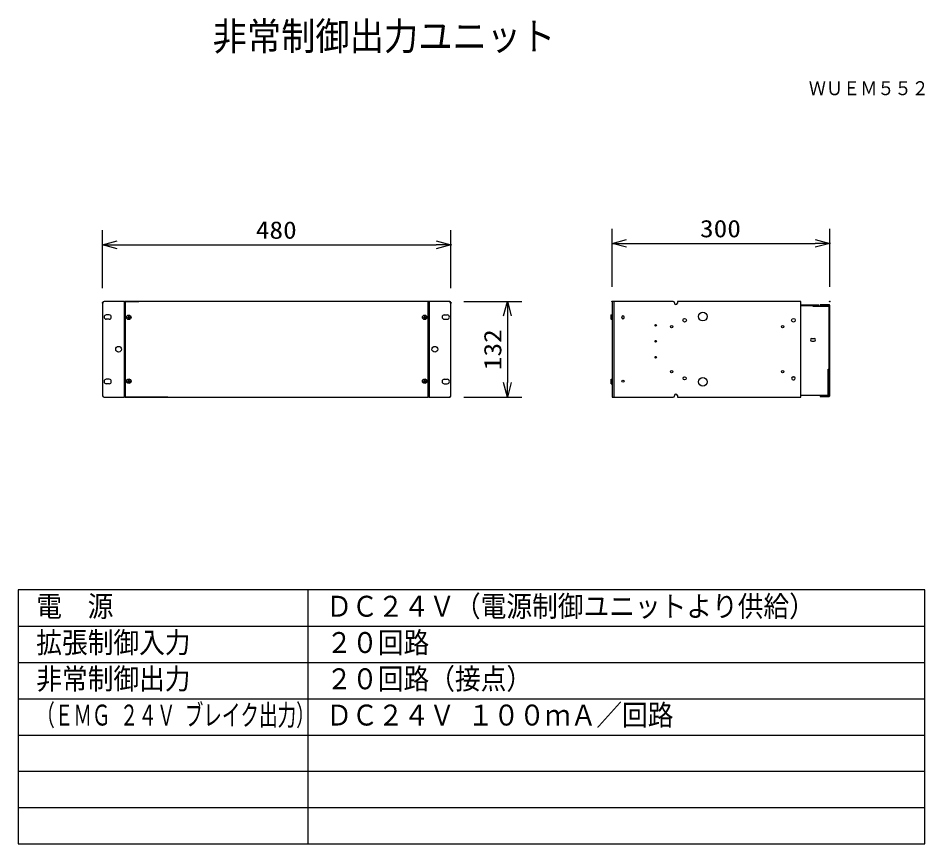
# Model space of a CAD drawing. Units: millimetres, scale not verified. Extents: x -63 to 63, y -57 to 57.
import ezdxf
from ezdxf.enums import TextEntityAlignment as Align

# ---------------------------------------------------------------- set-up
doc = ezdxf.new("R2010")
doc.units = ezdxf.units.MM
doc.header["$LTSCALE"] = 0.190236
doc.header["$PDMODE"] = 32
doc.header["$PDSIZE"] = 0.0951
for name, color, linetype in [('0-0_MOJI1', 2, 'Continuous'), ('0-1_TOUROKU', 1, 'Continuous'), ('0-2_GAIKEI', 1, 'Continuous'), ('0-3_WAKU', 7, 'Continuous')]:
    doc.layers.add(name, color=color, linetype=linetype)
doc.styles.add('ＭＳ ゴシック', font='')
doc.styles.get('ＭＳ ゴシック').set_extended_font_data('MS Gothic')

# ---------------------------------------------------------------- blocks, each defined once
blk = doc.blocks.new('_OPEN30')
at = {"layer": '0-3_WAKU'}
blk.add_line((0, 0), (-1, 0), dxfattribs=at)
blk.add_lwpolyline([(-1, 0.26795), (0, 0), (-1, -0.26795)], dxfattribs=at)

msp = doc.modelspace()

# ---------------------------------------------------------------- linework, layer by layer
at = {"layer": '0-2_GAIKEI', "color": 3}
for p, q in [((-50.8523, 20.083), (-50.8523, 28.083)), ((-2.8522, 20.083), (-2.8522, 28.083)), ((19.3853, 20.283), (19.3853, 28.283)), ((49.3854, 20.283), (49.3854, 28.283)), ((21.3853, 26.283), (47.3854, 26.283)), ((-48.8523, 26.083), (-4.8522, 26.083)), ((-1.0522, 18.283), (6.9478, 18.283)), ((4.9478, 16.283), (4.9478, 7.083)), ((-1.0522, 5.083), (6.9478, 5.083))]:
    msp.add_line(p, q, dxfattribs=at)
at = {"layer": '0-2_GAIKEI', "color": 7}
for p, q in [((-50.8523, 18.083), (-50.8523, 5.283)), ((-47.8523, 18.283), (-50.6523, 18.283)), ((-47.8523, 5.083), (-47.8523, 18.283)), ((-47.8523, 18.083), (-47.8523, 5.283)), ((-47.8523, 17.983), (-47.8523, 5.383)), ((-47.7523, 17.983), (-47.8523, 17.983)), ((-47.6523, 18.283), (-45.8523, 18.283)), ((-5.9522, 18.283), (-41.5523, 18.283)), ((-5.9522, 5.083), (-5.9522, 18.283)), ((-5.9522, 17.483), (-5.9522, 18.183)), ((-5.8522, 17.983), (-5.9522, 17.983)), ((-5.8522, 18.283), (-5.8522, 5.083)), ((-3.0522, 18.283), (-5.8522, 18.283)), ((-5.8522, 5.183), (-5.8522, 18.183)), ((-5.8522, 5.383), (-5.8522, 17.983)), ((-2.8522, 5.283), (-2.8522, 18.083)), ((27.7853, 18.283), (19.3853, 18.283)), ((19.6153, 18.283), (19.6153, 5.083)), ((27.9853, 18.083), (27.9853, 18.053)), ((28.3853, 18.283), (28.3853, 18.053)), ((47.8054, 17.783), (45.3854, 17.783)), ((47.0854, 17.683), (45.3854, 17.683)), ((47.0854, 17.583), (47.0854, 17.683)), ((49.2854, 17.583), (47.0854, 17.583)), ((47.8054, 17.683), (47.8054, 17.583)), ((47.9054, 17.583), (47.9054, 17.683)), ((48.0854, 17.833), (49.2854, 17.833)), ((48.0854, 17.833), (48.0854, 17.733)), ((49.2854, 17.733), (48.0854, 17.733)), ((49.2854, 8.933), (49.2854, 17.583)), ((49.3854, 5.283), (49.3854, 17.733)), ((49.1854, 8.933), (49.2854, 8.933)), ((49.1854, 5.333), (49.1854, 8.933)), ((49.2854, 6.333), (49.1854, 6.333)), ((49.2854, 5.433), (49.2854, 6.333)), ((-50.6523, 5.083), (-47.8523, 5.083)), ((-47.8523, 5.383), (-47.7523, 5.383)), ((-47.7523, 5.083), (-5.9522, 5.083)), ((-41.8523, 5.083), (-47.6523, 5.083)), ((-10.3522, 5.083), (-5.9522, 5.083)), ((-5.9522, 5.383), (-5.8522, 5.383)), ((-5.9522, 5.283), (-5.9522, 5.183)), ((-5.8522, 5.083), (-3.0522, 5.083)), ((27.9853, 5.313), (27.9853, 5.283)), ((28.3853, 5.313), (28.3853, 5.083)), ((28.3853, 5.083), (45.3854, 5.083)), ((45.3854, 5.333), (49.1854, 5.333))]:
    msp.add_line(p, q, dxfattribs=at)
at = {"layer": '0-2_GAIKEI'}
for p, q in [((-49.9523, 16.428), (-50.3523, 16.428)), ((-47.2873, 16.263), (-47.2173, 16.263)), ((-47.2873, 16.263), (-47.2873, 16.153)), ((-47.2173, 16.263), (-47.2173, 16.153)), ((-6.4872, 16.263), (-6.4172, 16.263)), ((-6.4872, 16.263), (-6.4872, 16.153)), ((-6.4172, 16.263), (-6.4172, 16.153)), ((-3.7522, 16.428), (-3.3522, 16.428)), ((19.2508, 16.4312), (19.3853, 16.443)), ((19.2508, 15.8248), (19.2508, 16.4312)), ((-49.9523, 15.828), (-50.3523, 15.828)), ((-47.4323, 16.118), (-47.4323, 16.048)), ((-47.4323, 16.118), (-47.3223, 16.118)), ((-47.4323, 16.048), (-47.3223, 16.048)), ((-47.2873, 16.013), (-47.2873, 15.903)), ((-47.2873, 15.903), (-47.2173, 15.903)), ((-47.2173, 16.013), (-47.2173, 15.903)), ((-47.1823, 16.118), (-47.0723, 16.118)), ((-47.1823, 16.048), (-47.0723, 16.048)), ((-47.0723, 16.118), (-47.0723, 16.048)), ((-6.6322, 16.118), (-6.6322, 16.048)), ((-6.6322, 16.118), (-6.5222, 16.118)), ((-6.6322, 16.048), (-6.5222, 16.048)), ((-6.4872, 16.013), (-6.4872, 15.903)), ((-6.4872, 15.903), (-6.4172, 15.903)), ((-6.4172, 16.013), (-6.4172, 15.903)), ((-6.3822, 16.118), (-6.2722, 16.118)), ((-6.3822, 16.048), (-6.2722, 16.048)), ((-6.2722, 16.118), (-6.2722, 16.048)), ((-3.7522, 15.828), (-3.3522, 15.828)), ((19.2508, 15.8248), (19.3853, 15.813)), ((20.7253, 16.043), (20.7253, 16.123)), ((21.0453, 16.043), (21.0453, 16.123)), ((46.9304, 13.188), (47.2404, 13.188)), ((46.9304, 12.798), (47.2404, 12.798)), ((-49.9523, 7.538), (-50.3523, 7.538)), ((-3.7522, 7.538), (-3.3522, 7.538)), ((19.2508, 7.5412), (19.3853, 7.553)), ((19.2508, 6.9347), (19.2508, 7.5412)), ((44.3454, 7.893), (44.4254, 7.893)), ((-49.9523, 6.938), (-50.3523, 6.938)), ((-47.4323, 7.318), (-47.4323, 7.248)), ((-47.4323, 7.318), (-47.3223, 7.318)), ((-47.4323, 7.248), (-47.3223, 7.248)), ((-47.2873, 7.463), (-47.2173, 7.463)), ((-47.2873, 7.463), (-47.2873, 7.353)), ((-47.2873, 7.213), (-47.2873, 7.103)), ((-47.2873, 7.103), (-47.2173, 7.103)), ((-47.2173, 7.463), (-47.2173, 7.353)), ((-47.2173, 7.213), (-47.2173, 7.103)), ((-47.1823, 7.318), (-47.0723, 7.318)), ((-47.1823, 7.248), (-47.0723, 7.248)), ((-47.0723, 7.318), (-47.0723, 7.248)), ((-6.6322, 7.318), (-6.6322, 7.248)), ((-6.6322, 7.318), (-6.5222, 7.318)), ((-6.6322, 7.248), (-6.5222, 7.248)), ((-6.4872, 7.463), (-6.4172, 7.463)), ((-6.4872, 7.463), (-6.4872, 7.353)), ((-6.4872, 7.213), (-6.4872, 7.103)), ((-6.4872, 7.103), (-6.4172, 7.103)), ((-6.4172, 7.463), (-6.4172, 7.353)), ((-6.4172, 7.213), (-6.4172, 7.103)), ((-6.3822, 7.318), (-6.2722, 7.318)), ((-6.3822, 7.248), (-6.2722, 7.248)), ((-6.2722, 7.318), (-6.2722, 7.248)), ((-3.7522, 6.938), (-3.3522, 6.938)), ((19.2508, 6.9347), (19.3853, 6.923)), ((44.3454, 7.473), (44.4254, 7.473))]:
    msp.add_line(p, q, dxfattribs=at)
at = {"layer": '0-2_GAIKEI', "color": 7}
for points in [[(-5.9522, 18.283), (-47.7523, 18.283), (-47.7523, 5.083)], [(19.3853, 18.283), (19.3853, 5.083), (27.7853, 5.083)], [(45.3854, 5.083), (45.3854, 18.283), (28.3853, 18.283)], [(49.2854, 17.733), (49.2854, 5.283), (48.0854, 5.283), (48.0854, 5.183), (49.2854, 5.183)]]:
    msp.add_lwpolyline(points, dxfattribs=at)
at = {"layer": '0-2_GAIKEI'}
for centre, radius in [((-47.2523, 16.083), 0.315), ((-6.4522, 16.083), 0.315), ((31.8853, 16.183), 0.6), ((25.3853, 14.983), 0.12), ((29.3853, 15.683), 0.25), ((44.3854, 15.683), 0.25), ((27.5853, 14.783), 0.16), ((42.8854, 14.783), 0.16), ((25.3853, 12.783), 0.12), ((-48.6523, 11.683), 0.4), ((-5.0522, 11.683), 0.4), ((25.3853, 10.583), 0.12), ((-47.2523, 7.283), 0.315), ((-6.4522, 7.283), 0.315), ((27.5853, 8.583), 0.16), ((29.3853, 7.683), 0.21), ((31.8853, 7.183), 0.6), ((42.8854, 8.583), 0.16), ((20.8853, 7.283), 0.16)]:
    msp.add_circle(centre, radius, dxfattribs=at)
at = {"layer": '0-2_GAIKEI', "color": 7}
for centre, radius, start, end in [((-50.6523, 18.083), 0.2, 90, 180), ((-47.6523, 18.083), 0.2, 120, 180), ((-5.9522, 18.183), 0.1, 0, 90), ((-3.0522, 18.083), 0.2, 0, 90), ((27.7853, 18.083), 0.2, 0, 90), ((28.1853, 18.053), 0.2, 180, 270), ((28.1853, 18.053), 0.2, 270, 0), ((47.8054, 17.683), 0.1, 0, 90), ((49.2854, 17.733), 0.1, 0, 90), ((-50.6523, 5.283), 0.2, 180, 270), ((-47.6523, 5.283), 0.2, 180, 240), ((-5.9522, 5.183), 0.1, 270, 0), ((-3.0522, 5.283), 0.2, 270, 0), ((27.7853, 5.283), 0.2, 270, 0), ((28.1853, 5.313), 0.2, 90, 180), ((28.1853, 5.313), 0.2, 0, 90), ((49.1854, 5.433), 0.1, 270, 0), ((49.2854, 5.283), 0.1, 270, 0)]:
    msp.add_arc(centre, radius, start, end, dxfattribs=at)
at = {"layer": '0-2_GAIKEI'}
for centre, radius, start, end in [((-50.3523, 16.128), 0.3, 90, 270), ((-49.9523, 16.128), 0.3, 270, 90), ((-3.7522, 16.128), 0.3, 90, 270), ((-3.3522, 16.128), 0.3, 270, 90), ((20.0522, 16.128), 0.8569, 159.27546, 200.72454), ((20.8853, 16.123), 0.16, 90, 180), ((20.8853, 16.123), 0.16, 0, 90), ((-47.3223, 16.153), 0.035, 270, 0), ((-47.3223, 16.013), 0.035, 0, 90), ((-47.1823, 16.153), 0.035, 180, 270), ((-47.1823, 16.013), 0.035, 90, 180), ((-6.5222, 16.153), 0.035, 270, 0), ((-6.5222, 16.013), 0.035, 0, 90), ((-6.3822, 16.153), 0.035, 180, 270), ((-6.3822, 16.013), 0.035, 90, 180), ((20.8853, 16.043), 0.16, 180, 270), ((20.8853, 16.043), 0.16, 270, 0), ((46.9304, 12.993), 0.195, 90, 180), ((46.9304, 12.993), 0.195, 180, 270), ((47.2404, 12.993), 0.195, 360, 90), ((47.2404, 12.993), 0.195, 270, 360), ((-50.3523, 7.238), 0.3, 90, 270), ((-49.9523, 7.238), 0.3, 270, 90), ((-3.7522, 7.238), 0.3, 90, 270), ((-3.3522, 7.238), 0.3, 270, 90), ((20.0522, 7.238), 0.8569, 159.27546, 200.72454), ((44.3454, 7.683), 0.21, 90, 180), ((44.3454, 7.683), 0.21, 180, 270), ((44.4254, 7.683), 0.21, 0, 90), ((44.4254, 7.683), 0.21, 270, 0), ((-47.3223, 7.353), 0.035, 270, 0), ((-47.3223, 7.213), 0.035, 0, 90), ((-47.1823, 7.353), 0.035, 180, 270), ((-47.1823, 7.213), 0.035, 90, 180), ((-6.5222, 7.353), 0.035, 270, 0), ((-6.5222, 7.213), 0.035, 0, 90), ((-6.3822, 7.353), 0.035, 180, 270), ((-6.3822, 7.213), 0.035, 90, 180)]:
    msp.add_arc(centre, radius, start, end, dxfattribs=at)
at = {"layer": '0-3_WAKU', "color": 4}
for p, q in [((62.5001, -21.5), (-62.5001, -21.5)), ((-22.5, -56.5001), (-22.5, -21.5)), ((62.5001, -56.5001), (62.5001, -21.5))]:
    msp.add_line(p, q, dxfattribs=at)
at = {"layer": '0-3_WAKU', "color": 1}
for p, q in [((-62.5001, -26.5), (62.5001, -26.5)), ((-62.5001, -31.5001), (62.5001, -31.5001)), ((-62.5001, -36.5001), (62.5001, -36.5001)), ((-62.5001, -41.5001), (62.5001, -41.5001)), ((-62.5001, -46.5001), (62.5001, -46.5001)), ((-62.5001, -51.5001), (62.5001, -51.5001))]:
    msp.add_line(p, q, dxfattribs=at)
at = {"layer": '0-3_WAKU', "color": 4}
msp.add_lwpolyline([(-62.5001, -21.5), (-62.5001, -56.5001), (62.5001, -56.5001)], dxfattribs=at)
at = {"layer": '0-3_WAKU'}
for p in [(49.3854, 26.283), (-2.8522, 26.083), (-50.8523, 18.083), (-3.0522, 18.283), (-2.8522, 18.083), (19.3853, 18.283), (49.3854, 18.283), (-3.0522, 5.083), (4.9478, 5.083)]:
    msp.add_point(p, dxfattribs=at)

# ---------------------------------------------------------------- block references
at = {"layer": '0-2_GAIKEI', "xscale": 2, "yscale": 2}
for p, rotation in [((-50.8523, 26.083), 180), ((19.3853, 26.283), 180), ((4.9478, 18.283), 90), ((4.9478, 5.083), 270)]:
    msp.add_blockref('_OPEN30', p, dxfattribs=dict(at, rotation=rotation))
for p in [(-2.8522, 26.083), (49.3854, 26.283)]:
    msp.add_blockref('_OPEN30', p, dxfattribs=at)

# ---------------------------------------------------------------- texts
at = {"layer": '0-0_MOJI1', "style": 'ＭＳ ゴシック'}
for s, height, width, p in [('非常制御出力ユニット', 3.848, 0.9, (-35.685, 51.7599)), ('電\u3000源', 2.887, 0.9, (-60.0001, -26.0552)), ('ＤＣ２４Ｖ（電源制御ユニットより供給）', 2.887, 0.9, (-20, -26.0552)), ('拡張制御入力', 2.887, 0.9, (-60.0001, -31.0552)), ('２０回路', 2.887, 0.9, (-20, -31.0552)), ('非常制御出力', 2.887, 0.9, (-60.0001, -36.0552)), ('２０回路（接点）', 2.887, 0.9, (-20, -36.0552)), ('（ＥＭＧ ２４Ｖ ブレイク出力）', 2.887, 0.65, (-60.0001, -41.0552)), ('ＤＣ２４Ｖ １００ｍＡ／回路', 2.887, 0.9, (-20, -41.0552))]:
    msp.add_text(s, height=height, dxfattribs=dict(at, width=width)).set_placement(p, align=Align.BOTTOM_LEFT)
at = {"layer": '0-1_TOUROKU', "style": 'ＭＳ ゴシック', "width": 0.9}
msp.add_text('ＷＵＥＭ５５２', height=1.925, dxfattribs=at).set_placement((46.5, 46.13), align=Align.BOTTOM_LEFT)
at = {"layer": '0-2_GAIKEI', "color": 3, "style": 'ＭＳ ゴシック', "width": 1.15}
for s, p in [('480', (-29.7394, 26.1926)), ('300', (31.4982, 26.3926))]:
    msp.add_text(s, height=2.406, dxfattribs=at).set_placement(p, align=Align.BOTTOM_LEFT)
msp.add_text('132', height=2.406, rotation=90, dxfattribs=at).set_placement((4.8382, 8.7958), align=Align.BOTTOM_LEFT)

doc.saveas('drawing.dxf')
